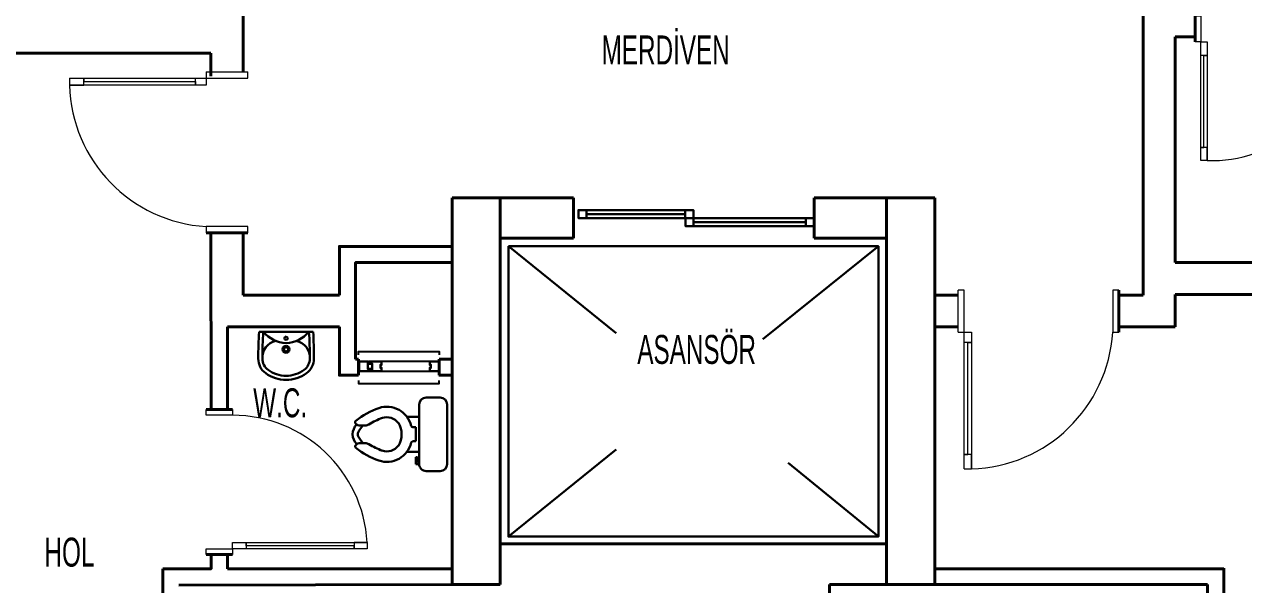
# Model space of a CAD drawing. Header units: millimetres. Extents: x 43 to 2108, y 36 to 2056.
# Drawn here: x 660 to 1417, y 706 to 1054 of the extents above; entities that cross this region are included whole.
import ezdxf

# ---------------------------------------------------------------- set-up
doc = ezdxf.new("R2010")
doc.units = ezdxf.units.MM
for name, color, linetype, lineweight in [('duvar_40', 45, 'Continuous', 40), ('PENC_25', 74, 'Continuous', 25), ('TEF', 145, 'Continuous', 30), ('yazı', 253, 'Continuous', 20)]:
    doc.layers.add(name, color=color, linetype=linetype, lineweight=lineweight)
doc.styles.add('ARIAL', font='Arial')

# ---------------------------------------------------------------- blocks, each defined once
blk = doc.blocks.new('e1')
at = {"layer": 'duvar_40', "linetype": 'ByBlock'}
for p, q in [((775.587672, 1024.583208), (775.587672, 1021.909177)), ((798.587672, 924.583209), (772.587654, 924.583209)), ((798.587672, 924.583209), (772.587654, 924.583209))]:
    blk.add_line(p, q, dxfattribs=at)
at = {"layer": 'PENC_25', "lineweight": 20}
for p, q in [((772.57165, 1024.583208), (772.57165, 1020.724788)), ((772.57165, 1024.583208), (798.587672, 1024.583208)), ((798.571667, 1020.724788), (798.571667, 1024.583208)), ((772.57165, 1020.724788), (798.571667, 1020.724788)), ((798.587672, 928.441629), (772.587654, 928.441629)), ((772.587654, 928.441629), (772.587654, 924.583209)), ((798.587672, 928.441629), (772.587654, 928.441629)), ((772.587654, 928.441629), (772.587654, 924.583209)), ((772.587654, 924.583209), (798.587672, 924.583209)), ((772.587654, 924.583209), (798.587672, 924.583209)), ((798.587672, 924.583208), (798.587672, 928.441629)), ((798.587672, 924.583208), (798.587672, 928.441629))]:
    blk.add_line(p, q, dxfattribs=at)
at = {"layer": 'PENC_25', "lineweight": 20, "flags": 128}
for points in [[(687.657327, 1020.724788), (772.57165, 1020.724788), (772.57165, 1016.280344), (687.657327, 1016.280344), (696.6267, 1016.280344), (696.6267, 1020.724788), (696.6267, 1018.502566), (766.100709, 1018.502566), (766.100709, 1016.280344), (766.100709, 1020.724788)], [(687.657327, 1020.724788), (687.657327, 1016.280344)]]:
    blk.add_lwpolyline(points, dxfattribs=at)
at = {"layer": 'PENC_25', "lineweight": 20}
blk.add_arc((778.145287, 1018.793722), 90.522859, 181.591029, 266.480123, dxfattribs=at)
blk = doc.blocks.new('l0')
at = {"layer": 'duvar_40', "linetype": 'ByBlock'}
blk.add_line((1339.955486, 888.898378), (1339.955486, 862.89836), dxfattribs=at)
blk.add_line((1339.955486, 888.898378), (1339.955486, 862.89836), dxfattribs=at)
at = {"layer": 'PENC_25', "lineweight": 20}
for p, q in [((1239.955486, 862.882356), (1239.955486, 888.898378)), ((1243.813907, 888.882374), (1239.955486, 888.882374)), ((1243.813907, 862.882356), (1243.813907, 888.882374)), ((1336.097066, 888.898378), (1336.097066, 862.89836)), ((1339.955486, 888.898378), (1336.097066, 888.898378)), ((1336.097066, 888.898378), (1336.097066, 862.89836)), ((1339.955486, 888.898378), (1336.097066, 888.898378)), ((1339.955486, 862.89836), (1339.955486, 888.898378)), ((1339.955486, 862.89836), (1339.955486, 888.898378)), ((1239.955486, 862.882356), (1243.813907, 862.882356)), ((1336.097066, 862.89836), (1339.955486, 862.89836)), ((1336.097066, 862.89836), (1339.955486, 862.89836))]:
    blk.add_line(p, q, dxfattribs=at)
at = {"layer": 'PENC_25', "lineweight": 20, "flags": 128}
for points in [[(1243.813907, 777.968033), (1243.813907, 862.882356), (1248.258351, 862.882356), (1248.258351, 777.968033), (1248.258351, 786.937406), (1243.813907, 786.937406), (1246.036129, 786.937406), (1246.036129, 856.411415), (1248.258351, 856.411415), (1243.813907, 856.411415)], [(1243.813907, 777.968033), (1248.258351, 777.968033)]]:
    blk.add_lwpolyline(points, dxfattribs=at)
at = {"layer": 'PENC_25', "lineweight": 20}
blk.add_arc((1245.744973, 868.455993), 90.522859, 271.591029, 356.480123, dxfattribs=at)
blk = doc.blocks.new('v4')
at = {"layer": 'duvar_40', "linetype": 'ByBlock'}
for p, q in [((772.662392, 814.722243), (788.963874, 814.722442)), ((775.963702, 814.722438), (785.963702, 814.722438)), ((775.964458, 814.73396), (775.964458, 814.722442)), ((775.964458, 814.722442), (775.964458, 814.73396)), ((772.719681, 724.722281), (788.963926, 724.722442)), ((785.963753, 724.722438), (775.963753, 724.722438))]:
    blk.add_line(p, q, dxfattribs=at)
at = {"layer": 'PENC_25', "lineweight": 20}
for p, q in [((772.662341, 814.722243), (788.963874, 814.722442)), ((772.662392, 811.249664), (772.662392, 814.722243)), ((788.963874, 811.249864), (772.662392, 811.249664)), ((788.963874, 814.722442), (788.963874, 811.249864)), ((772.719681, 728.194859), (788.963926, 728.195021)), ((772.719681, 724.722281), (772.719681, 728.194859)), ((788.963926, 728.195021), (788.963926, 724.722442)), ((872.687331, 732.195021), (872.687331, 728.195021)), ((788.963926, 724.722442), (772.71963, 724.722281))]:
    blk.add_line(p, q, dxfattribs=at)
at = {"layer": 'PENC_25', "lineweight": 20, "flags": 128}
blk.add_lwpolyline([(872.687331, 728.195021), (788.963926, 728.195021), (788.963926, 732.195021), (872.687331, 732.195021), (864.614895, 732.195021), (864.614895, 728.195021), (864.614895, 730.195021), (797.525828, 730.195021), (797.525828, 732.195021), (797.525828, 728.195021)], dxfattribs=at)
at = {"layer": 'PENC_25', "lineweight": 20}
blk.add_arc((788.981272, 727.406978), 83.842887, 3.273789, 90.011889, dxfattribs=at)
blk = doc.blocks.new('v5')
at = {"layer": 'duvar_40', "linetype": 'ByBlock'}
for p, q in [((867.353511, 845.857479), (867.353511, 845.857479)), ((917.217633, 836.087862), (917.353511, 836.092625))]:
    blk.add_line(p, q, dxfattribs=at)
at = {"layer": 'duvar_40', "linetype": 'ByBlock', "flags": 128}
for points in [[(867.353511, 836.121779), (867.353511, 846.121779)], [(917.353511, 836.092625), (917.353511, 846.121779)]]:
    blk.add_lwpolyline(points, dxfattribs=at)
at = {"layer": 'PENC_25'}
for p, q in [((911.378288, 844.650998), (881.892511, 844.650998)), ((881.892511, 838.650994), (911.378288, 838.650994))]:
    blk.add_line(p, q, dxfattribs=at)
at = {"layer": 'PENC_25', "flags": 128}
for points in [[(867.353511, 848.859479), (867.353511, 850.859479), (917.353511, 850.859479), (917.353511, 848.859479)], [(867.353511, 832.859479), (867.353511, 830.942513), (917.353511, 830.942513), (917.353511, 832.859479)]]:
    blk.add_lwpolyline(points, dxfattribs=at)
for points in [[(867.353511, 844.650998), (867.353511, 838.650994)], [(867.353511, 838.650994), (875.378294, 838.650994), (875.378294, 840.150996), (873.378293, 840.150996), (873.378293, 844.650998), (867.353511, 844.650998), (867.353511, 841.650996)], [(867.778291, 838.850994), (875.178294, 838.850994), (875.178294, 839.950996), (873.178293, 839.950996), (873.178293, 844.450998), (867.778291, 844.450998), (867.778291, 842.850996), (867.778291, 840.450996)], [(881.892511, 844.650998), (873.678293, 844.650998), (873.678293, 843.150996), (875.678294, 843.150996), (875.678294, 838.650994), (881.892511, 838.650994), (881.892511, 840.650996), (881.192511, 840.650996), (881.192511, 842.650996), (881.892511, 842.650996)], [(881.692511, 844.450998), (873.878293, 844.450998), (873.878293, 843.350996), (875.878294, 843.350996), (875.878294, 838.850994), (881.692511, 838.850994), (881.692511, 840.450996), (880.992511, 840.450996), (880.992511, 842.850996), (881.692511, 842.850996)], [(911.378288, 838.650994), (917.353511, 838.650994), (917.353511, 844.650998), (911.378288, 844.650998), (911.378288, 842.650996), (912.078288, 842.650996), (912.078288, 840.650996), (911.378288, 840.650996)], [(911.578288, 838.850994), (917.178292, 838.850994), (917.178292, 844.450998), (911.578288, 844.450998), (911.578288, 842.850996), (912.278288, 842.850996), (912.278288, 840.450996), (911.578288, 840.450996)], [(917.353511, 844.650998), (917.353511, 838.650994), (917.353511, 838.650994)]]:
    blk.add_lwpolyline(points, close=True, dxfattribs=at)
blk = doc.blocks.new('vb4')
at = {"layer": 'duvar_40', "linetype": 'ByBlock'}
for p, q in [((1387.306575, 1046.293209), (1387.306575, 1056.293209)), ((1387.30658, 1059.29313), (1387.30658, 1043.293037)), ((1477.306575, 1056.248625), (1477.306575, 1046.248625)), ((1477.306579, 1059.248546), (1477.30658, 1043.248453)), ((1477.318097, 1056.247869), (1477.30658, 1056.247869)), ((1477.30658, 1056.247869), (1477.318097, 1056.247869))]:
    blk.add_line(p, q, dxfattribs=at)
at = {"layer": 'PENC_25', "lineweight": 20}
for p, q in [((1387.30658, 1043.293037), (1387.30658, 1059.293181)), ((1387.30658, 1059.29313), (1390.779158, 1059.29313)), ((1390.779158, 1059.29313), (1390.779158, 1043.293037)), ((1473.834001, 1043.248453), (1473.834001, 1059.248546)), ((1473.834001, 1059.248546), (1477.30658, 1059.248546)), ((1477.30658, 1059.248597), (1477.30658, 1043.248453)), ((1390.779158, 1043.293037), (1387.30658, 1043.293037)), ((1477.30658, 1043.248453), (1473.834001, 1043.248453)), ((1394.779158, 969.569631), (1390.779158, 969.569631))]:
    blk.add_line(p, q, dxfattribs=at)
at = {"layer": 'PENC_25', "lineweight": 20, "flags": 128}
blk.add_lwpolyline([(1390.779158, 969.569631), (1390.779158, 1043.293037), (1394.779158, 1043.293037), (1394.779158, 969.569631), (1394.779158, 977.642067), (1390.779158, 977.642067), (1392.779158, 977.642067), (1392.779158, 1034.731134), (1394.779158, 1034.731134), (1390.779158, 1034.731134)], dxfattribs=at)
at = {"layer": 'PENC_25', "lineweight": 20}
blk.add_arc((1398.637324, 1044.680926), 75.21032, 267.05953, 358.908665, dxfattribs=at)
blk = doc.blocks.new('ö_nklnlşfdndfnşnklm')
at = {"layer": 'TEF'}
for p, q in [((55887.708381, 10361.082379), (55841.99727, 10361.082379)), ((55836.619492, 10355.704601), (55836.619492, 10344.949046)), ((55893.086159, 10344.949046), (55893.086159, 10355.704601)), ((55841.99727, 10339.571268), (55887.708381, 10339.571268)), ((55851.408381, 10330.160157), (55851.408381, 10339.571268)), ((55878.29727, 10330.160157), (55878.29727, 10339.571268)), ((55886.363937, 10338.226823), (55886.363937, 10339.571268)), ((55887.708381, 10339.571268), (55887.708381, 10336.882379)), ((55859.475048, 10336.882379), (55859.475048, 10334.8249)), ((55870.230603, 10336.882379), (55859.475048, 10336.882379)), ((55870.230603, 10334.8249), (55870.230603, 10336.882379)), ((55882.330603, 10336.882379), (55882.330603, 10338.226823)), ((55882.330603, 10338.226823), (55886.363937, 10338.226823)), ((55887.708381, 10336.882379), (55882.330603, 10336.882379)), ((55858.130603, 10298.077512), (55858.130603, 10294.591908)), ((55861.283094, 10294.045599), (55858.130603, 10296.382189)), ((55868.422557, 10294.045599), (55871.575048, 10296.382189)), ((55871.575048, 10298.077512), (55871.575048, 10294.692432))]:
    blk.add_line(p, q, dxfattribs=at)
for centre, radius, start, end in [((55841.99727, 10355.704601), 5.377778, 90, 180), ((55887.708381, 10355.704601), 5.377778, 0, 90), ((55841.99727, 10344.949046), 5.377778, 180, 270), ((55887.708381, 10344.949046), 5.377778, 270, 0), ((55863.105048, 10314.699046), 19.387056, 103.883364, 198.183653), ((55858.130603, 10334.8249), 1.344444, 283.883364, 0), ((55871.575048, 10334.8249), 1.344444, 180, 256.116636), ((55866.600603, 10314.699046), 19.387056, 341.816347, 76.116636), ((55863.105048, 10314.699046), 11.320389, 127.108298, 198.183653), ((55864.852826, 10309.675938), 16.450886, 57.797266, 122.202734), ((55866.600603, 10314.699046), 11.320389, 341.816347, 52.891702), ((55901.825048, 10328.815712), 52.526624, 199.440035, 212.062492), ((55827.880603, 10328.815712), 52.526624, 327.937508, 340.559965), ((55901.825048, 10328.815712), 60.593291, 199.440035, 218.734582), ((55852.752826, 10298.077512), 5.377778, 0, 32.062492), ((55876.952826, 10298.077512), 5.377778, 147.937508, 180), ((55827.880603, 10328.815712), 60.593291, 321.334991, 340.559965), ((55852.752826, 10294.591908), 5.377778, 315.060102, 0), ((55864.852826, 10298.789786), 10.307407, 223.602819, 316.397181), ((55864.852826, 10297.445341), 4.929629, 223.602819, 316.397181), ((55876.952826, 10294.692432), 5.377778, 180, 225.837529), ((55855.607813, 10291.742904), 1.344444, 218.734582, 315.060102), ((55874.142821, 10291.799051), 1.344444, 225.837529, 321.334991)]:
    blk.add_arc(centre, radius, start, end, dxfattribs=at)
blk = doc.blocks.new('LAV60')
for p in [(-29.2, 0), (29.2, 0)]:
    blk.add_line(p, (0, 0))
for centre, radius, start, end in [((1.524505, 21.219782), 33.623052, 219.131926, 267.401257), ((-1.524505, 21.219782), 33.623052, 272.598743, 320.868074), ((469.934198, -29.411768), 500, 176.627713, 179.95958), ((-7.572617, -27.695218), 18.04026, 100.951922, 184.147602), ((469.934198, -29.411768), 495.5, 176.597051, 179.95958), ((0, -7), 1.75, 90, 270), ((0, -7), 1.75, 270, 90), ((7.572617, -27.695218), 18.04026, 355.852398, 79.048078), ((-469.934198, -29.411768), 495.5, 0.04042, 3.402949), ((-469.934198, -29.411768), 500, 0.04042, 3.372287), ((0, -19), 3.75, 90, 270), ((0, -19), 2.3, 90, 270), ((0, -19), 3.75, 270, 90), ((0, -19), 2.3, 270, 90), ((-10.565682, -29.072795), 19.5, 179.95958, 234.056843), ((-10.565682, -29.072795), 15, 179.95958, 234.056843), ((10.565682, -29.072795), 15, 305.943157, 0.04042), ((10.565682, -29.072795), 19.5, 305.943157, 0.04042), ((0, -14.5), 37.5, 234.056843, 270), ((0, -14.5), 33, 234.056843, 270), ((0, -14.5), 33, 270, 305.943157), ((0, -14.5), 37.5, 270, 305.943157)]:
    blk.add_arc(centre, radius, start, end)

msp = doc.modelspace()

# ---------------------------------------------------------------- linework, layer by layer
at = {"layer": 'duvar_40', "linetype": 'ByBlock'}
for p, q in [((1354.941593, 1067.888149), (1354.941593, 1036.248597)), ((795.587672, 1043.204989), (795.587672, 1056.222761)), ((1354.941593, 1024.583208), (1354.941593, 1056.248597)), ((1354.941593, 885.898378), (1354.941593, 1056.222761)), ((795.587672, 1049.266369), (795.587672, 1036.248597)), ((1387.30658, 1046.248597), (1374.941593, 1046.248597)), ((1387.30658, 1046.248597), (1374.941593, 1046.248597)), ((1387.30658, 1046.248597), (1374.941593, 1046.248597)), ((1374.941593, 906.098378), (1374.941593, 1046.248597)), ((625.452687, 1036.248597), (775.587672, 1036.248597)), ((625.452687, 1036.248597), (775.587672, 1036.248597)), ((625.452687, 1036.248597), (775.587672, 1036.248597)), ((925.452687, 706.086954), (925.452687, 946.204341)), ((925.452687, 946.204341), (955.452687, 946.204341)), ((955.452687, 946.204341), (1000.963781, 946.204341)), ((955.452687, 946.204341), (955.452687, 706.086954)), ((1000.963781, 946.204341), (1000.963781, 921.204341)), ((1150.452687, 946.204341), (1195.452687, 946.204341)), ((1150.452687, 946.204341), (1150.452687, 921.204341)), ((1195.452687, 706.086954), (1195.452687, 946.204341)), ((1195.452687, 946.204341), (1225.452687, 946.204341)), ((1225.452687, 946.204341), (1225.452687, 706.086954)), ((795.587672, 885.898378), (795.587672, 924.583208)), ((955.452687, 921.204341), (1000.963781, 921.204341)), ((1150.452687, 921.204341), (1195.452687, 921.204341)), ((925.452687, 906.121779), (925.452687, 885.924214)), ((1374.941593, 906.098378), (1524.929707, 906.098378)), ((855.452687, 885.924214), (795.587672, 885.924214)), ((1225.452687, 885.898378), (1239.955486, 885.898378)), ((1339.955486, 885.898378), (1354.941593, 885.898378)), ((1374.941593, 886.153927), (1524.934389, 886.164115)), ((1374.941593, 866.168542), (1374.941593, 886.153927)), ((855.452687, 866.155774), (785.963781, 866.189522)), ((785.963781, 814.722442), (785.963781, 866.163685)), ((925.452687, 866.121779), (925.452687, 846.121779)), ((925.452687, 846.121779), (925.452687, 866.121779)), ((1225.452687, 866.095943), (1239.955486, 866.102986)), ((1339.955486, 866.151551), (1374.941593, 866.168542)), ((955.452687, 731.41595), (1195.452687, 731.41595)), ((785.963781, 715.898378), (785.963781, 724.722442)), ((745.72355, 715.87905), (745.72355, 625.989931)), ((775.963781, 716.186889), (775.963781, 716.186889)), ((775.963781, 716.186889), (775.963781, 716.186889)), ((925.452687, 715.898378), (785.963781, 715.898378)), ((1225.452687, 715.898378), (1405.077471, 715.898378)), ((1405.077471, 716.17905), (1405.077471, 632.421468)), ((925.452687, 706.086954), (755.72355, 705.68947)), ((775.963781, 706.186889), (775.963781, 706.186889)), ((775.963781, 706.186889), (775.963781, 706.186889)), ((955.452687, 706.086954), (925.452687, 706.086954)), ((1160.087631, 706.0705), (1395.077471, 706.190536)), ((1225.452687, 706.086954), (1195.452687, 706.086954)), ((1395.077471, 632.421468), (1395.077471, 706.165411))]:
    msp.add_line(p, q, dxfattribs=at)
at = {"layer": 'duvar_40', "linetype": 'ByBlock', "flags": 128}
for points in [[(795.587672, 1067.888149), (795.587672, 1049.266369)], [(1374.941593, 1046.222761), (1374.941593, 1024.583208)], [(795.587672, 1024.583208), (795.587672, 1043.204989)], [(775.587672, 1036.222761), (775.587672, 1024.583208)], [(775.587672, 924.583208), (775.659051, 814.722279)], [(925.452687, 916.121779), (855.452687, 916.121779), (855.452687, 885.924214)], [(917.353511, 846.121779), (925.452687, 846.121779), (925.452687, 906.121779), (865.452687, 906.121779), (865.452687, 846.121779)], [(855.452687, 866.155774), (855.452687, 836.121779), (867.353511, 836.121779)], [(865.452687, 846.121779), (867.353511, 846.121779)], [(917.353511, 836.121779), (925.452687, 836.121779)], [(775.717783, 724.72231), (775.72355, 715.885201), (775.72355, 715.87905), (745.72355, 715.87905)], [(925.452687, 715.898378), (850.544183, 715.898378)], [(1160.087631, 700.629446), (1160.087631, 706.0705)]]:
    msp.add_lwpolyline(points, dxfattribs=at)
at = {"layer": 'TEF'}
for p, q in [((960.452687, 916.204341), (1027.426471, 862.137517)), ((1190.452687, 916.204341), (1118.725982, 858.567115)), ((1027.365122, 789.936689), (960.452687, 735.91595)), ((1134.458135, 781.735157), (1190.452687, 735.91595))]:
    msp.add_line(p, q, dxfattribs=at)
at = {"layer": 'TEF', "linetype": 'ByBlock', "flags": 128}
for points in [[(1008.963781, 933.704341), (1003.963781, 933.704341), (1003.963781, 938.704341), (1008.963781, 938.704341), (1008.963781, 936.204341), (1070.452687, 936.204341), (1070.452687, 938.704341), (1008.963781, 938.704341), (1008.963781, 933.704341), (1070.452687, 933.704341), (1070.452687, 938.704341), (1075.452687, 938.704341), (1075.452687, 933.704341), (1070.452687, 933.704341)], [(1145.452687, 928.704341), (1150.452687, 928.704341), (1150.452687, 933.704341), (1145.452687, 933.704341), (1145.452687, 931.204341), (1075.534077, 931.204341), (1075.534077, 933.704341), (1145.452687, 933.704341), (1145.452687, 928.704341), (1075.534077, 928.704341), (1075.534077, 933.704341), (1070.534077, 933.704341), (1070.534077, 928.704341), (1075.534077, 928.704341)]]:
    msp.add_lwpolyline(points, dxfattribs=at)
at = {"layer": 'TEF', "flags": 128}
msp.add_lwpolyline([(960.452687, 916.204341), (1190.452687, 916.204341), (1190.452687, 735.91595), (960.452687, 735.91595)], close=True, dxfattribs=at)

# ---------------------------------------------------------------- block references
for name in ['vb4', 'e1', 'l0', 'v5', 'v4']:
    msp.add_blockref(name, (0, 0))
at = {"layer": 'TEF', "xscale": -0.576, "yscale": 0.576, "zscale": 0.576}
msp.add_blockref('LAV60', (822.312701, 863.133596), dxfattribs=at)
at = {"layer": 'TEF', "linetype": 'ByBlock', "xscale": 0.81, "yscale": 0.81, "zscale": 0.81, "rotation": 270}
msp.add_blockref('ö_nklnlşfdndfnşnklm', (-7470.024077, 46049.94443), dxfattribs=at)

# ---------------------------------------------------------------- texts
at = {"layer": 'yazı', "style": 'ARIAL', "width": 0.6}
for s, p in [('MERDİVEN', (1018.42197, 1029.144379, -6562.994446)), ('ASANSÖR', (1040.603034, 843.128134)), ('W.C.', (801.874639, 809.978123, -6562.999728)), ('HOL', (672.14661, 717.231354, -6562.999728))]:
    msp.add_text(s, height=18, dxfattribs=at).set_placement(p)

doc.saveas('drawing.dxf')
